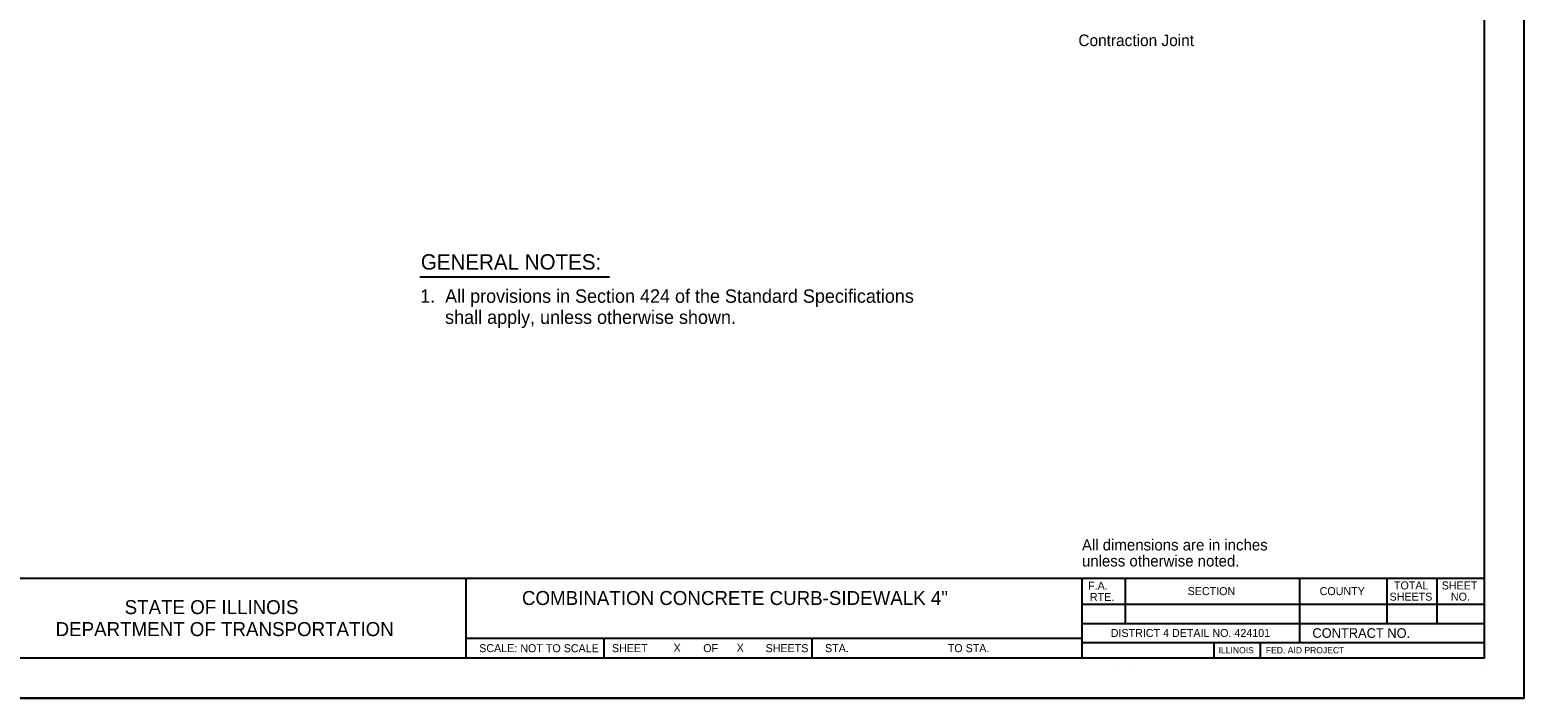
# Model space of a CAD drawing. Extents: x 0 to 2.83, y -0.1 to 1.83.
# Drawn here: x 1.277 to 2.833, y 0 to 0.696 of the extents above; entities that cross this region are included whole.
import ezdxf

# ---------------------------------------------------------------- set-up
doc = ezdxf.new("R2010")
doc.units = 0
for name, color, linetype in [('IDS_Notes', 7, 'Continuous'), ('RD_Pr_Roadway_Notes', 7, 'Continuous'), ('SH_General_Details', 7, 'Continuous'), ('SH_Printer_Plotting_Border', 7, 'Continuous')]:
    doc.layers.add(name, color=color, linetype=linetype)

msp = doc.modelspace()

# ---------------------------------------------------------------- linework, layer by layer
at = {"layer": 'RD_Pr_Roadway_Notes'}
msp.add_line((1.6834, 0.4389), (1.8808, 0.4389), dxfattribs=at)
at = {"layer": 'SH_General_Details'}
for p, q in [((2.8333, 0), (2.8333, 1.8333)), ((0.1667, 0.125), (2.7917, 0.125)), ((1.7312, 0.125), (1.7312, 0.0417)), ((2.3729, 0.125), (2.3729, 0.0417)), ((2.4179, 0.125), (2.4179, 0.0779)), ((2.5995, 0.125), (2.5995, 0.0579)), ((2.6905, 0.125), (2.6905, 0.0779)), ((2.7423, 0.125), (2.7423, 0.0779)), ((2.3729, 0.0979), (2.7917, 0.0979)), ((2.3729, 0.0779), (2.7917, 0.0779)), ((1.7312, 0.0625), (2.3729, 0.0625)), ((1.875, 0.0625), (1.875, 0.0417)), ((2.0917, 0.0625), (2.0917, 0.0417)), ((2.3729, 0.0579), (2.7917, 0.0579)), ((2.5101, 0.0579), (2.5101, 0.0417)), ((2.5585, 0.0579), (2.5585, 0.0417)), ((2.4095, 0.0333), (2.4095, 0.0333)), ((2.4262, 0.0333), (2.4262, 0.0333)), ((2.7917, 0.0333), (2.7917, 0.0333)), ((2.8333, 0), (0, 0))]:
    msp.add_line(p, q, dxfattribs=at)
msp.add_lwpolyline([(0.1667, 1.7917), (2.7917, 1.7917), (2.7917, 0.0417), (0.1667, 0.0417)], close=True, dxfattribs=at)
at = {"layer": 'SH_Printer_Plotting_Border'}
msp.add_lwpolyline([(0, 0), (2.8333, 0), (2.8333, 1.8333), (0, 1.8333)], close=True, dxfattribs=at)

# ---------------------------------------------------------------- texts
at = {"layer": 'IDS_Notes'}
for p in [(1.9477, 0.0483), (2.0134, 0.0483)]:
    msp.add_text('X', height=0.00833, dxfattribs=at).set_placement(p)
at = {"layer": 'RD_Pr_Roadway_Notes'}
for s, height, p in [('Contraction Joint', 0.012, (2.3692, 0.6792)), ('GENERAL NOTES:', 0.015998, (1.6845, 0.4464)), ('1.  All provisions in Section 424 of the Standard Specifications', 0.014, (1.6838, 0.4118)), ('     shall apply, unless otherwise shown.', 0.014, (1.6838, 0.3898)), ('All dimensions are in inches ', 0.011668, (2.3729, 0.1538)), ('unless otherwise noted.', 0.011668, (2.3729, 0.1371))]:
    msp.add_text(s, height=height, dxfattribs=at).set_placement(p)
at = {"layer": 'SH_General_Details'}
for s, height, p in [('COMBINATION CONCRETE CURB-SIDEWALK 4"', 0.014583, (1.7898, 0.097)), ('F.A.  ', 0.00833, (2.3793, 0.1129)), ('RTE.', 0.00833, (2.3812, 0.1012)), ('SECTION', 0.00833, (2.483, 0.1073)), ('COUNTY', 0.00833, (2.6204, 0.1073)), ('SHEETS', 0.00833, (2.6932, 0.1015)), ('TOTAL', 0.00833, (2.6978, 0.1132)), ('SHEET', 0.00833, (2.7475, 0.1132)), ('NO.', 0.00833, (2.7571, 0.1015)), ('STATE OF ILLINOIS', 0.014584, (1.3761, 0.0875)), ('DEPARTMENT OF TRANSPORTATION', 0.014584, (1.3042, 0.0646)), ('DISTRICT 4 DETAIL NO. 424101', 0.008333, (2.4029, 0.0637)), ('CONTRACT NO.      ', 0.01, (2.6129, 0.0628)), ('SCALE:          ', 0.008333, (1.7453, 0.0479)), ('NOT TO SCALE', 0.008333, (1.7881, 0.0478)), ('SHEET', 0.00833, (1.8835, 0.0479)), ('OF', 0.00833, (1.9786, 0.0479)), ('SHEETS', 0.00833, (2.0435, 0.0479)), ('STA.', 0.00833, (2.1054, 0.0479)), ('TO STA.', 0.00833, (2.2332, 0.0479)), ('ILLINOIS', 0.00667, (2.5152, 0.0466)), ('FED. AID PROJECT', 0.006667, (2.5644, 0.0466))]:
    msp.add_text(s, height=height, dxfattribs=at).set_placement(p)

doc.saveas('drawing.dxf')
